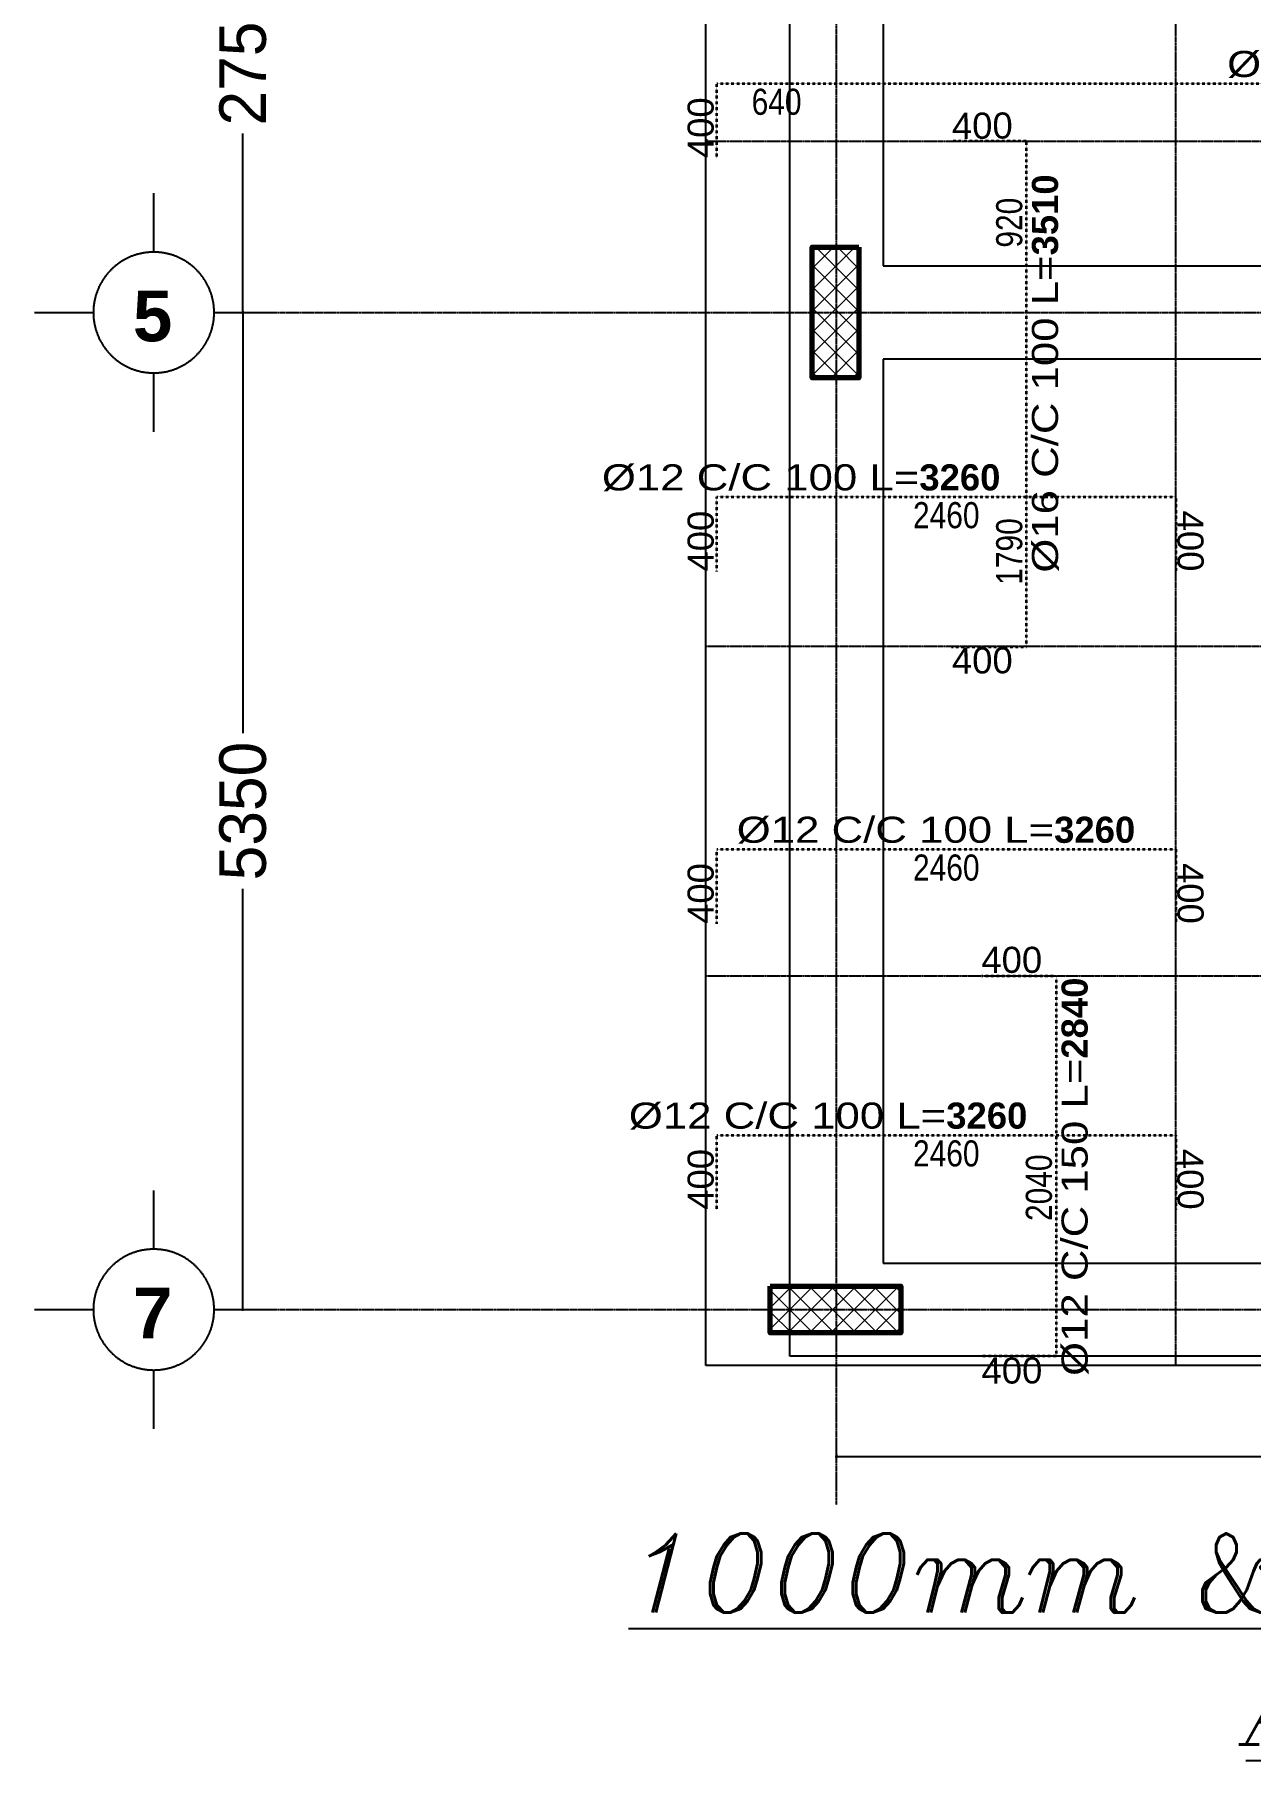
# Model space of a CAD drawing. Header units: millimetres. Extents: x 2103 to 24010, y 2231 to 32064.
# Drawn here: x 2103 to 8624, y 2231 to 11491 of the extents above; entities that cross this region are included whole.
import ezdxf
from ezdxf.enums import TextEntityAlignment as Align

# ---------------------------------------------------------------- set-up
doc = ezdxf.new("R2010")
doc.units = ezdxf.units.MM
for name, pattern in [('CENTER', [2, 1.25, -0.25, 0.25, -0.25]), ('CENTERX2', [4, 2.5, -0.5, 0.5, -0.5]), ('HIDDEN', [0.375, 0.25, -0.125])]:
    doc.linetypes.add(name, pattern=pattern)
for name, color, linetype, lineweight in [('A- Hatch', 8, 'Continuous', 0), ('A-Axis', 250, 'CENTER', 13), ('BAR N', 104, 'HIDDEN', 35), ('DIM2', 8, 'Continuous', 0), ('Structural - Bearing_Pen_No__1', 7, 'Continuous', 13)]:
    doc.layers.add(name, color=color, linetype=linetype, lineweight=lineweight)
for name, color, linetype in [('AXIS', 252, 'CENTER'), ('ConcreteEdges', 3, 'Continuous'), ('DIM', 1, 'Continuous'), ('GRIDLINES', 9, 'Continuous'), ('TEXT', 2, 'Continuous'), ('TREES', 3, 'Continuous')]:
    doc.layers.add(name, color=color, linetype=linetype)
doc.styles.add('BOLDTEXT4', font='italic.shx')
doc.styles.add('GENERATED_STYLE_1', font='')
doc.styles.add('style5', font='')
doc.styles.add('yonas', font='')
doc.styles.get('GENERATED_STYLE_1').set_extended_font_data('Arial', bold=True)
doc.styles.get('style5').set_extended_font_data('Tempus Sans ITC')
doc.styles.get('yonas').set_extended_font_data('Tw Cen MT')
doc.dimstyles.new('detail 20', dxfattribs={"dimtxt": 200, "dimasz": 3, "dimexe": 7, "dimexo": 7, "dimgap": 5, "dimtad": 0, "dimtoh": 1, "dimdec": 0, "dimzin": 0, "dimdsep": 46, "dimtxsty": 'yonas', "dimblk": 'ARCHTICK', "dimcen": 0.03, "dimdle": 7, "dimclrd": 13, "dimclrt": 1, "dimadec": 0, "dimazin": 0, "dimtfac": 1, "dimtdec": 0, "dimtofl": 0, "dimtmove": 0, "dimatfit": 3, "dimldrblk": 'ARCHTICK', "dimfxl": 10, "dimfxlon": 1, "dimtolj": 1, "dimtzin": 0, "dimarcsym": 1})
doc.dimstyles.new('DIM 25. Beam', dxfattribs={"dimtxt": 140, "dimasz": 75, "dimexe": 75, "dimexo": 20, "dimgap": 20, "dimtad": 1, "dimdec": 0, "dimrnd": 10, "dimzin": 0, "dimdsep": 46, "dimtxsty": 'style5', "dimblk": 'OBLIQUE', "dimcen": 0, "dimdle": 75, "dimse1": 1, "dimse2": 1, "dimsd1": 1, "dimsd2": 1, "dimclrd": 1, "dimclre": 1, "dimclrt": 2, "dimadec": 0, "dimazin": 0, "dimtfac": 1, "dimtdec": 0, "dimtix": 1, "dimtmove": 2, "dimatfit": 2, "dimldrblk": 'OPEN', "dimfxl": 75, "dimtolj": 1, "dimtzin": 0, "dimarcsym": 0})

# ---------------------------------------------------------------- blocks, each defined once
blk = doc.blocks.new('A$C56383B53')
at = {"layer": 'AXIS', "linetype": 'CENTERX2', "ltscale": 300}
for p, q in [((9.94, 42.4), (9.94, 71.61)), ((-20.06, 12.4), (-49.26, 12.4)), ((69.15, 12.4), (39.94, 12.4)), ((9.94, -46.8), (9.94, -17.6))]:
    blk.add_line(p, q, dxfattribs=at)
blk.add_circle((9.94, 12.4), 30, dxfattribs=at)
at = {"layer": 'Structural - Bearing_Pen_No__1', "style": 'GENERATED_STYLE_1'}
blk.add_attdef('5', text='', height=25.2, dxfattribs=at).set_placement((0, -9.47), align=Align.BOTTOM_LEFT)
blk = doc.blocks.new('_ArchTick')
at = {"color": 0, "linetype": 'ByBlock', "const_width": 0.15}
blk.add_lwpolyline([(-0.5, -0.5), (0.5, 0.5)], dxfattribs=at)
blk = doc.blocks.new('*D499')
at = {"layer": 'Defpoints', "color": 0}
for p in [(3220.5, 12749.9), (3220.5, 9999.9), (3220.5, 9999.9)]:
    blk.add_point(p, dxfattribs=at)
at = {"layer": 'DIM2', "color": 7, "lineweight": -2, "ltscale": 10}
for p, q in [((3220.5, 12756.9), (3220.5, 11788.5)), ((3220.5, 9992.9), (3220.5, 10961.2))]:
    blk.add_line(p, q, dxfattribs=at)
at = {"layer": 'DIM2', "color": 0, "lineweight": -2, "ltscale": 10}
for p, q in [((3227.5, 12749.9), (3227.5, 12749.9)), ((3227.5, 9999.9), (3227.5, 9999.9))]:
    blk.add_line(p, q, dxfattribs=at)
at = {"layer": 'DIM2', "color": 7, "lineweight": -2, "xscale": 3, "yscale": 3, "zscale": 3}
for p, rotation in [((3220.5, 12749.9), 90), ((3220.5, 9999.9), 270)]:
    blk.add_blockref('_ArchTick', p, dxfattribs=dict(at, rotation=rotation))
at = {"layer": 'DIM2', "color": 7, "lineweight": 25, "insert": (3220.5, 11374.9), "char_height": 250, "attachment_point": 5, "rotation": 90, "style": 'yonas'}
blk.add_mtext('\\A1;2750', dxfattribs=at)
blk = doc.blocks.new('*D500')
at = {"layer": 'Defpoints', "color": 0}
for p in [(3220.5, 9999.9), (3220.5, 4649.9), (3220.5, 4649.9)]:
    blk.add_point(p, dxfattribs=at)
at = {"layer": 'DIM2', "color": 7, "lineweight": -2, "ltscale": 10}
for p, q in [((3220.5, 10006.9), (3220.5, 7742.9)), ((3220.5, 4642.9), (3220.5, 6906.9))]:
    blk.add_line(p, q, dxfattribs=at)
at = {"layer": 'DIM2', "color": 0, "lineweight": -2, "ltscale": 10}
for p, q in [((3227.5, 9999.9), (3227.5, 9999.9)), ((3227.5, 4649.9), (3227.5, 4649.9))]:
    blk.add_line(p, q, dxfattribs=at)
at = {"layer": 'DIM2', "color": 7, "lineweight": -2, "xscale": 3, "yscale": 3, "zscale": 3}
for p, rotation in [((3220.5, 9999.9), 90), ((3220.5, 4649.9), 270)]:
    blk.add_blockref('_ArchTick', p, dxfattribs=dict(at, rotation=rotation))
at = {"layer": 'DIM2', "color": 7, "lineweight": 25, "insert": (3220.5, 7324.9), "char_height": 250, "attachment_point": 5, "rotation": 90, "style": 'yonas'}
blk.add_mtext('\\A1;5350', dxfattribs=at)
blk = doc.blocks.new('*D501')
at = {"layer": 'Defpoints', "color": 0}
for p in [(6403.3, 4349.9), (11848.3, 4349.9), (11848.3, 3861.6)]:
    blk.add_point(p, dxfattribs=at)
at = {"layer": 'DIM2', "color": 7, "lineweight": -2, "ltscale": 10}
for p, q in [((6396.3, 3861.6), (8714.2, 3861.6)), ((11855.3, 3861.6), (9537.5, 3861.6))]:
    blk.add_line(p, q, dxfattribs=at)
at = {"layer": 'DIM2', "color": 0, "lineweight": -2, "ltscale": 10}
for p, q in [((6403.3, 3871.6), (6403.3, 3854.6)), ((11848.3, 3871.6), (11848.3, 3854.6))]:
    blk.add_line(p, q, dxfattribs=at)
at = {"layer": 'DIM2', "color": 7, "lineweight": -2, "xscale": 3, "yscale": 3, "zscale": 3, "rotation": 180}
blk.add_blockref('_ArchTick', (6403.3, 3861.6), dxfattribs=at)
at = {"layer": 'DIM2', "color": 7, "lineweight": -2, "xscale": 3, "yscale": 3, "zscale": 3}
blk.add_blockref('_ArchTick', (11848.3, 3861.6), dxfattribs=at)
at = {"layer": 'DIM2', "color": 7, "lineweight": 25, "insert": (9125.8, 3861.6), "char_height": 250, "attachment_point": 5, "style": 'yonas'}
blk.add_mtext('\\A1;5445', dxfattribs=at)
blk = doc.blocks.new('*D554')
at = {"layer": 'Defpoints', "color": 0}
for p in [(6403.3, 11228.7), (11843.4, 11228.7), (6403.3, 11039.5)]:
    blk.add_point(p, dxfattribs=at)
at = {"layer": 'TEXT', "color": 2, "insert": (9620, 11131), "char_height": 140, "attachment_point": 5, "style": 'style5'}
blk.add_mtext('\\A1;{\\fTechnic|b0|i0|c2|p2;5440}', dxfattribs=at)
blk = doc.blocks.new('_Oblique')
at = {"color": 0, "linetype": 'ByBlock', "lineweight": -2}
blk.add_line((-0.5, -0.5), (0.5, 0.5), dxfattribs=at)
blk = doc.blocks.new('_OPEN')
at = {"color": 0, "linetype": 'ByBlock'}
for p, q in [((-1, 0.17), (0, 0)), ((0, 0), (-1, -0.17)), ((0, 0), (-1, 0))]:
    blk.add_line(p, q, dxfattribs=at)
blk = doc.blocks.new('*D557')
at = {"layer": 'Defpoints', "color": 0}
for p in [(5762, 11228.7), (6403.3, 11228.7), (5762, 11039.5)]:
    blk.add_point(p, dxfattribs=at)
at = {"layer": 'TEXT', "color": 2, "insert": (6082.7, 11129.5), "char_height": 140, "attachment_point": 5, "style": 'style5'}
blk.add_mtext('\\A1;{\\fTechnic|b0|i0|c2|p2;640}', dxfattribs=at)
blk = doc.blocks.new('*D558')
at = {"layer": 'Defpoints', "color": 0}
for p in [(5762, 11228.7), (5762, 10828.7), (5762, 10828.7)]:
    blk.add_point(p, dxfattribs=at)
at = {"layer": 'DIM', "color": 2, "insert": (5676.2, 10991.1), "char_height": 140, "attachment_point": 5, "rotation": 90, "style": 'style5'}
blk.add_mtext('\\A1;{\\fArial|b0|i0|c0|p34;400}', dxfattribs=at)
blk = doc.blocks.new('*D559')
at = {"layer": 'Defpoints', "color": 0}
for p in [(5362, 11228.7), (14148.3, 11242.4), (14148.3, 11242.4)]:
    blk.add_point(p, dxfattribs=at)
at = {"layer": 'TEXT', "color": 2, "insert": (9567.5, 11330.7), "char_height": 140, "attachment_point": 5, "style": 'style5'}
blk.add_mtext('\\A1;{\\fArial|b0|i0|c0|p34;\\W1.2;\\C1;%%C16 C/C 100 L=\\fArial|b1|i0|c0|p34;\\W1;8790}', dxfattribs=at)
blk = doc.blocks.new('*D574')
at = {"layer": 'Defpoints', "color": 0}
for p in [(5762, 7120), (8223.3, 7120), (5762, 6930.8)]:
    blk.add_point(p, dxfattribs=at)
at = {"layer": 'TEXT', "color": 2, "insert": (6992.7, 7020.8), "char_height": 140, "attachment_point": 5, "style": 'style5'}
blk.add_mtext('\\A1;{\\fTechnic|b0|i0|c2|p2;2460}', dxfattribs=at)
blk = doc.blocks.new('*D575')
at = {"layer": 'Defpoints', "color": 0}
for p in [(5762, 7120), (5762, 6720), (5762, 6720)]:
    blk.add_point(p, dxfattribs=at)
at = {"layer": 'DIM', "color": 2, "insert": (5676.2, 6882.5), "char_height": 140, "attachment_point": 5, "rotation": 90, "style": 'style5'}
blk.add_mtext('\\A1;{\\fArial|b0|i0|c0|p34;400}', dxfattribs=at)
blk = doc.blocks.new('*D576')
at = {"layer": 'Defpoints', "color": 0}
for p in [(8223.3, 7120), (8227.3, 6718.8), (8382.6, 6720.1)]:
    blk.add_point(p, dxfattribs=at)
at = {"layer": 'DIM', "color": 2, "insert": (8301.1, 6883.1), "char_height": 140, "attachment_point": 5, "rotation": 270.45534, "style": 'style5'}
blk.add_mtext('\\A1;{\\fArial|b0|i0|c0|p34;400}', dxfattribs=at)
blk = doc.blocks.new('*D577')
at = {"layer": 'Defpoints', "color": 0}
for p in [(8623.3, 7133.7), (8623.3, 7133.7), (5362, 7120)]:
    blk.add_point(p, dxfattribs=at)
at = {"layer": 'TEXT', "color": 2, "insert": (6937.3, 7222), "char_height": 140, "attachment_point": 5, "style": 'style5'}
blk.add_mtext('\\A1;{\\fArial|b0|i0|c0|p34;\\W1.2;\\C1;%%C12 C/C 100 L=\\fArial|b1|i0|c0|p34;\\W1;3260}', dxfattribs=at)
blk = doc.blocks.new('*D711')
at = {"layer": 'Defpoints', "color": 0}
for p in [(7021.5, 8205.9), (7422.7, 8209.9), (7022.7, 8050.6)]:
    blk.add_point(p, dxfattribs=at)
at = {"layer": 'DIM', "color": 2, "insert": (7185.8, 8132.1), "char_height": 140, "attachment_point": 5, "rotation": 0.45534, "style": 'style5'}
blk.add_mtext('\\A1;{\\fArial|b0|i0|c0|p34;400}', dxfattribs=at)
blk = doc.blocks.new('*D713')
at = {"layer": 'Defpoints', "color": 0}
for p in [(7422.7, 9999.9), (7422.7, 8209.9), (7422.7, 8209.9)]:
    blk.add_point(p, dxfattribs=at)
at = {"layer": 'TEXT', "color": 2, "insert": (7331.1, 8717.6), "char_height": 140, "attachment_point": 5, "rotation": 90, "style": 'style5'}
blk.add_mtext('\\A1;{\\fTechnic|b0|i0|c2|p2;1790}', dxfattribs=at)
blk = doc.blocks.new('*D727')
at = {"layer": 'Defpoints', "color": 0}
for p in [(7581.4, 6439.9), (7581.4, 4399.9), (7581.4, 4399.9)]:
    blk.add_point(p, dxfattribs=at)
at = {"layer": 'TEXT', "color": 2, "insert": (7490.2, 5303.9), "char_height": 140, "attachment_point": 5, "rotation": 90, "style": 'style5'}
blk.add_mtext('\\A1;{\\fTechnic|b0|i0|c2|p2;2040}', dxfattribs=at)
blk = doc.blocks.new('*D728')
at = {"layer": 'Defpoints', "color": 0}
for p in [(7181.4, 6439.9), (7181.4, 6439.9), (7581.4, 6439.9)]:
    blk.add_point(p, dxfattribs=at)
at = {"layer": 'DIM', "color": 2, "insert": (7343.9, 6525.7), "char_height": 140, "attachment_point": 5, "style": 'style5'}
blk.add_mtext('\\A1;{\\fArial|b0|i0|c0|p34;400}', dxfattribs=at)
blk = doc.blocks.new('*D729')
at = {"layer": 'Defpoints', "color": 0}
for p in [(7180.2, 4395.9), (7581.4, 4399.9), (7181.5, 4240.6)]:
    blk.add_point(p, dxfattribs=at)
at = {"layer": 'DIM', "color": 2, "insert": (7344.6, 4322.1), "char_height": 140, "attachment_point": 5, "rotation": 0.45534, "style": 'style5'}
blk.add_mtext('\\A1;{\\fArial|b0|i0|c0|p34;400}', dxfattribs=at)
blk = doc.blocks.new('*D730')
at = {"layer": 'Defpoints', "color": 0}
for p in [(7581.4, 6839.9), (7581.4, 3999.9), (7581.4, 3999.9)]:
    blk.add_point(p, dxfattribs=at)
at = {"layer": 'TEXT', "color": 2, "insert": (7683.4, 5362.7), "char_height": 140, "attachment_point": 5, "rotation": 90, "style": 'style5'}
blk.add_mtext('\\A1;{\\fArial|b0|i0|c0|p34;\\W1.2;\\C1;%%C12 C/C 150 L=\\fArial|b1|i0|c0|p34;\\W1;2840}', dxfattribs=at)
blk = doc.blocks.new('*D749')
at = {"layer": 'Defpoints', "color": 0}
for p in [(5762, 5586.2), (8223.3, 5586.2), (5762, 5397)]:
    blk.add_point(p, dxfattribs=at)
at = {"layer": 'TEXT', "color": 2, "insert": (6992.7, 5487), "char_height": 140, "attachment_point": 5, "style": 'style5'}
blk.add_mtext('\\A1;{\\fTechnic|b0|i0|c2|p2;2460}', dxfattribs=at)
blk = doc.blocks.new('*D750')
at = {"layer": 'Defpoints', "color": 0}
for p in [(5762, 5586.2), (5762, 5186.2), (5762, 5186.2)]:
    blk.add_point(p, dxfattribs=at)
at = {"layer": 'DIM', "color": 2, "insert": (5676.2, 5348.6), "char_height": 140, "attachment_point": 5, "rotation": 90, "style": 'style5'}
blk.add_mtext('\\A1;{\\fArial|b0|i0|c0|p34;400}', dxfattribs=at)
blk = doc.blocks.new('*D751')
at = {"layer": 'Defpoints', "color": 0}
for p in [(8223.3, 5586.2), (8382.6, 5186.2), (8227.3, 5185)]:
    blk.add_point(p, dxfattribs=at)
at = {"layer": 'DIM', "color": 2, "insert": (8301.1, 5349.3), "char_height": 140, "attachment_point": 5, "rotation": 270.45534, "style": 'style5'}
blk.add_mtext('\\A1;{\\fArial|b0|i0|c0|p34;400}', dxfattribs=at)
blk = doc.blocks.new('*D752')
at = {"layer": 'Defpoints', "color": 0}
for p in [(5362, 5586.2), (8623.3, 5599.9), (8623.3, 5599.9)]:
    blk.add_point(p, dxfattribs=at)
at = {"layer": 'TEXT', "color": 2, "insert": (6358.7, 5688.2), "char_height": 140, "attachment_point": 5, "style": 'style5'}
blk.add_mtext('\\A1;{\\fArial|b0|i0|c0|p34;\\W1.2;\\C1;%%C12 C/C 100 L=\\fArial|b1|i0|c0|p34;\\W1;3260}', dxfattribs=at)
blk = doc.blocks.new('*D753')
at = {"layer": 'Defpoints', "color": 0}
for p in [(5762, 9010.7), (8223.3, 9010.7), (5762, 8821.5)]:
    blk.add_point(p, dxfattribs=at)
at = {"layer": 'TEXT', "color": 2, "insert": (6992.7, 8911.5), "char_height": 140, "attachment_point": 5, "style": 'style5'}
blk.add_mtext('\\A1;{\\fTechnic|b0|i0|c2|p2;2460}', dxfattribs=at)
blk = doc.blocks.new('*D754')
at = {"layer": 'Defpoints', "color": 0}
for p in [(5762, 9010.7), (5762, 8610.7), (5762, 8610.7)]:
    blk.add_point(p, dxfattribs=at)
at = {"layer": 'DIM', "color": 2, "insert": (5676.2, 8773.1), "char_height": 140, "attachment_point": 5, "rotation": 90, "style": 'style5'}
blk.add_mtext('\\A1;{\\fArial|b0|i0|c0|p34;400}', dxfattribs=at)
blk = doc.blocks.new('*D755')
at = {"layer": 'Defpoints', "color": 0}
for p in [(8223.3, 9010.7), (8227.3, 8609.5), (8382.6, 8610.7)]:
    blk.add_point(p, dxfattribs=at)
at = {"layer": 'DIM', "color": 2, "insert": (8301.1, 8773.8), "char_height": 140, "attachment_point": 5, "rotation": 270.45534, "style": 'style5'}
blk.add_mtext('\\A1;{\\fArial|b0|i0|c0|p34;400}', dxfattribs=at)
blk = doc.blocks.new('*D756')
at = {"layer": 'Defpoints', "color": 0}
for p in [(5362, 9010.7), (8623.3, 9024.4), (8623.3, 9024.4)]:
    blk.add_point(p, dxfattribs=at)
at = {"layer": 'TEXT', "color": 2, "insert": (6214.3, 9112.7), "char_height": 140, "attachment_point": 5, "style": 'style5'}
blk.add_mtext('\\A1;{\\fArial|b0|i0|c0|p34;\\W1.2;\\C1;%%C12 C/C 100 L=\\fArial|b1|i0|c0|p34;\\W1;3260}', dxfattribs=at)
blk = doc.blocks.new('*D925')
at = {"layer": 'Defpoints', "color": 0}
for p in [(7422.8, 10919.9), (7422.8, 10919.9), (7422.7, 9999.9)]:
    blk.add_point(p, dxfattribs=at)
at = {"layer": 'TEXT', "color": 2, "insert": (7331.1, 10481.8), "char_height": 140, "attachment_point": 5, "rotation": 89.99871, "style": 'style5'}
blk.add_mtext('\\A1;{\\fTechnic|b0|i0|c2|p2;920}', dxfattribs=at)
blk = doc.blocks.new('*D926')
at = {"layer": 'Defpoints', "color": 0}
for p in [(7021.5, 11075.2), (7422.7, 11079.2), (7022.7, 10919.9)]:
    blk.add_point(p, dxfattribs=at)
at = {"layer": 'DIM', "color": 2, "insert": (7185.8, 11001.3), "char_height": 140, "attachment_point": 5, "rotation": 0.45534, "style": 'style5'}
blk.add_mtext('\\A1;{\\fArial|b0|i0|c0|p34;400}', dxfattribs=at)
blk = doc.blocks.new('*D927')
at = {"layer": 'Defpoints', "color": 0}
for p in [(7422.8, 11319.9), (7422.8, 7805.9), (7422.8, 7805.9)]:
    blk.add_point(p, dxfattribs=at)
at = {"layer": 'TEXT', "color": 2, "insert": (7524.7, 9672.4), "char_height": 140, "attachment_point": 5, "rotation": 90, "style": 'style5'}
blk.add_mtext('\\A1;{\\fArial|b0|i0|c0|p34;\\W1.2;\\C1;%%C16 C/C 100 L=\\fArial|b1|i0|c0|p34;\\W1;3510}', dxfattribs=at)

msp = doc.modelspace()

# ---------------------------------------------------------------- hatches: boundary and pattern name
at = {"layer": 'A- Hatch'}
h = msp.add_hatch(dxfattribs=at)
h.set_pattern_fill('ANSI37', color=256, scale=650, angle=270, style=0)
h.set_pattern_definition([(315, (511060.03, 616253.83), (57.452426, 57.452426), []), (45, (511060.03, 616253.83), (-57.452426, 57.452426), [])])
h.paths.add_polyline_path([(6523.8, 10349.9), (6523.8, 9649.9), (6273.8, 9649.9), (6273.8, 10349.9)])
h = msp.add_hatch(dxfattribs=at)
h.set_pattern_fill('ANSI37', color=256, scale=650, style=0)
h.set_pattern_definition([(45, (-599855.2, 509311.165), (-57.452426, 57.452426), []), (135, (-599855.2, 509311.165), (-57.452426, -57.452426), [])])
h.paths.add_polyline_path([(6048.8, 4774.9), (6748.8, 4774.9), (6748.8, 4524.9), (6048.8, 4524.9)])

# ---------------------------------------------------------------- linework, layer by layer
at = {"layer": 'BAR N', "color": 43, "ltscale": 0.3}
for points in [[(5762, 10828.7), (5762, 11228.7), (13748.3, 11228.7), (13748.3, 10828.7)], [(7021.5, 8205.9), (7422.7, 8205.9), (7422.7, 10919.9), (7022.7, 10919.9)], [(5762, 8610.7), (5762, 9010.7), (8223.3, 9010.7), (8223.3, 8610.7)], [(5762, 6720), (5762, 7120), (8223.3, 7120), (8223.3, 6720)], [(7181.4, 6439.9), (7581.4, 6439.9), (7581.4, 4399.9), (7181.4, 4399.9)], [(5762, 5186.2), (5762, 5586.2), (8223.3, 5586.2), (8223.3, 5186.2)]]:
    msp.add_lwpolyline(points, dxfattribs=at)
at = {"layer": 'ConcreteEdges', "color": 3, "linetype": 'Continuous'}
for p, q in [((5703.4, 4349.9), (5703.4, 17999.9)), ((6153.3, 7399.9), (6153.3, 15599.9)), ((6653.3, 12499.9), (6653.3, 10249.9)), ((6653.3, 10249.9), (7843.3, 10249.9)), ((7843.3, 10249.9), (11598.3, 10249.9)), ((6653.3, 9749.9), (6653.3, 7399.9)), ((7843.3, 9749.9), (6653.3, 9749.9)), ((11598.3, 9749.9), (7843.3, 9749.9)), ((6153.3, 4399.9), (6153.3, 7399.9)), ((6653.3, 7399.9), (6653.3, 4899.9)), ((6653.3, 4899.9), (7843.3, 4899.9)), ((7843.3, 4899.9), (11598.3, 4899.9)), ((7843.3, 4399.9), (6153.3, 4399.9)), ((11598.3, 4399.9), (7843.3, 4399.9)), ((23448.3, 4349.9), (5703.4, 4349.9))]:
    msp.add_line(p, q, dxfattribs=at)
at = {"layer": 'GRIDLINES', "color": 9, "linetype": 'CENTER'}
for p, q in [((6403.3, 3603.1), (6403.3, 30785.2)), ((3381.8, 9999.9), (13712.4, 9999.9)), ((3381.8, 4649.9), (24004.2, 4649.9))]:
    msp.add_line(p, q, dxfattribs=at)
at = {"layer": 'GRIDLINES', "color": 152, "linetype": 'CENTER', "true_color": 0x2776bb}
for p, q in [((8223.3, 4349.9), (8223.3, 23499.9)), ((5703.4, 10919.9), (12098.3, 10919.9)), ((5703.4, 8209.9), (12098.3, 8209.9)), ((5703.4, 6439.9), (12098.3, 6439.9))]:
    msp.add_line(p, q, dxfattribs=at)
at = {"layer": 'TREES', "color": 3, "lineweight": 70}
for points in [[(6523.8, 10349.9), (6523.8, 9649.9), (6273.8, 9649.9), (6273.8, 10349.9)], [(6048.8, 4774.9), (6748.8, 4774.9), (6748.8, 4524.9), (6048.8, 4524.9)]]:
    msp.add_lwpolyline(points, close=True, dxfattribs=at)

# ---------------------------------------------------------------- block references
at = {"layer": 'A-Axis'}
ref = msp.add_blockref('A$C56383B53', (2849.7, 9865.9), dxfattribs=dict(at, xscale=-10.7999999995809, yscale=10.80000000016298, zscale=10.8))
ref.add_attrib('5', '5', dxfattribs={"layer": 'Structural - Bearing_Pen_No__1', "height": 272.2, "style": 'GENERATED_STYLE_1'}).set_placement((2630.4, 9763.7), align=Align.BOTTOM_LEFT)
ref = msp.add_blockref('A$C56383B53', (2849.7, 4515.9), dxfattribs=dict(at, xscale=-10.7999999995809, yscale=10.80000000016298, zscale=10.8))
ref.add_attrib('5', '7', dxfattribs={"layer": 'Structural - Bearing_Pen_No__1', "height": 272.2, "style": 'GENERATED_STYLE_1'}).set_placement((2630.4, 4413.7), align=Align.BOTTOM_LEFT)

# ---------------------------------------------------------------- texts
at = {"layer": 'TEXT', "insert": (13958.8, 3449.2), "char_height": 425, "width": 19444.905, "attachment_point": 2, "style": 'BOLDTEXT4'}
msp.add_mtext('{\\L1000mm & 500mm THICK MAT SLAB REINFORCEMENT AND BEAM LAYOUT PLAN \\H0.8x;Scale 1:50}', dxfattribs=at)

# ---------------------------------------------------------------- dimensions: what is measured, and where the dimension line sits
at = {"layer": 'DIM', "linetype": 'CENTER', "ltscale": 2}
for base, p1, p2, angle, picture, middle in [((5762, 10828.7), (5762, 11228.7), (5762, 10828.7), 90, '*D558', (5676.2, 10991.1)), ((7021.5, 11075.2), (7422.7, 11079.2), (7022.7, 10919.9), 0.45534, '*D926', (7185.8, 11001.3)), ((5762, 8610.7), (5762, 9010.7), (5762, 8610.7), 90, '*D754', (5676.2, 8773.1)), ((8227.3, 8609.5), (8223.3, 9010.7), (8382.6, 8610.7), 90.45534, '*D755', (8301.1, 8773.8)), ((7021.5, 8205.9), (7422.7, 8209.9), (7022.7, 8050.6), 0.45534, '*D711', (7185.8, 8132.1)), ((5762, 6720), (5762, 7120), (5762, 6720), 90, '*D575', (5676.2, 6882.5)), ((8227.3, 6718.8), (8223.3, 7120), (8382.6, 6720.1), 90.45534, '*D576', (8301.1, 6883.1)), ((5762, 5186.2), (5762, 5586.2), (5762, 5186.2), 90, '*D750', (5676.2, 5348.6)), ((8227.3, 5185), (8223.3, 5586.2), (8382.6, 5186.2), 90.45534, '*D751', (8301.1, 5349.3)), ((7180.2, 4395.9), (7581.4, 4399.9), (7181.5, 4240.6), 0.45534, '*D729', (7344.6, 4322.1))]:
    dim = msp.add_linear_dim(base=base, p1=p1, p2=p2, angle=angle, text='{\\fArial|b0|i0|c0|p34;<>}', dimstyle='DIM 25. Beam', dxfattribs=at)
    dim.commit()
    dim.dimension.update_dxf_attribs({"geometry": picture, "text_midpoint": middle, "dimtype": 160})
dim = msp.add_linear_dim(base=(7181.4, 6439.9), p1=(7581.4, 6439.9), p2=(7181.4, 6439.9), text='{\\fArial|b0|i0|c0|p34;<>}', dimstyle='DIM 25. Beam', dxfattribs=at)
dim.commit()
dim.dimension.update_dxf_attribs({"geometry": '*D728', "text_midpoint": (7343.9, 6525.7), "dimtype": 160})
at = {"layer": 'DIM2', "color": 7, "lineweight": 25, "ltscale": 10}
for base, p1, p2, picture, middle in [((3220.5, 9999.9), (3220.5, 12749.9), (3220.5, 9999.9), '*D499', (3220.5, 11374.9)), ((3220.5, 4649.9), (3220.5, 9999.9), (3220.5, 4649.9), '*D500', (3220.5, 7324.9))]:
    dim = msp.add_linear_dim(base=base, p1=p1, p2=p2, angle=90, dimstyle='detail 20', override={"dimtxt": 250, "dimclrd": 7, "dimclrt": 7, "dimtmove": 1}, dxfattribs=at)
    dim.commit()
    dim.dimension.update_dxf_attribs({"geometry": picture, "text_midpoint": middle})
dim = msp.add_linear_dim(base=(11848.3, 3861.6), p1=(6403.3, 4349.9), p2=(11848.3, 4349.9), dimstyle='detail 20', override={"dimtxt": 250, "dimclrd": 7, "dimclrt": 7, "dimtmove": 1}, dxfattribs=at)
dim.commit()
dim.dimension.update_dxf_attribs({"geometry": '*D501', "text_midpoint": (9125.8, 3861.6)})
at = {"layer": 'TEXT'}
for base, p1, p2, text, picture, middle in [((14148.3, 11242.4), (5362, 11228.7), (14148.3, 11242.4), '{\\fArial|b0|i0|c0|p34;\\W1.2;\\C1;%%C16 C/C 100 L=\\fArial|b1|i0|c0|p34;\\W1;<>}', '*D559', (9567.5, 11330.7)), ((6403.3, 11039.5), (11843.4, 11228.7), (6403.3, 11228.7), '{\\fTechnic|b0|i0|c2|p2;<>}', '*D554', (9620, 11131)), ((8623.3, 9024.4), (5362, 9010.7), (8623.3, 9024.4), '{\\fArial|b0|i0|c0|p34;\\W1.2;\\C1;%%C12 C/C 100 L=\\fArial|b1|i0|c0|p34;\\W1;<>}', '*D756', (6214.3, 9112.7)), ((8623.3, 7133.7), (5362, 7120), (8623.3, 7133.7), '{\\fArial|b0|i0|c0|p34;\\W1.2;\\C1;%%C12 C/C 100 L=\\fArial|b1|i0|c0|p34;\\W1;<>}', '*D577', (6937.3, 7222)), ((8623.3, 5599.9), (5362, 5586.2), (8623.3, 5599.9), '{\\fArial|b0|i0|c0|p34;\\W1.2;\\C1;%%C12 C/C 100 L=\\fArial|b1|i0|c0|p34;\\W1;<>}', '*D752', (6358.7, 5688.2))]:
    dim = msp.add_linear_dim(base=base, p1=p1, p2=p2, text=text, dimstyle='DIM 25. Beam', dxfattribs=at)
    dim.commit()
    dim.dimension.update_dxf_attribs({"geometry": picture, "text_midpoint": middle, "dimtype": 160})
for base, p1, p2, angle, text, picture, middle in [((7422.8, 7805.9), (7422.8, 11319.9), (7422.8, 7805.9), 270, '{\\fArial|b0|i0|c0|p34;\\W1.2;\\C1;%%C16 C/C 100 L=\\fArial|b1|i0|c0|p34;\\W1;<>}', '*D927', (7524.7, 9672.4)), ((7422.8, 10919.9), (7422.7, 9999.9), (7422.8, 10919.9), 269.99871, '{\\fTechnic|b0|i0|c2|p2;<>}', '*D925', (7331.1, 10481.8)), ((7422.7, 8209.9), (7422.7, 9999.9), (7422.7, 8209.9), 90, '{\\fTechnic|b0|i0|c2|p2;<>}', '*D713', (7331.1, 8717.6)), ((7581.4, 3999.9), (7581.4, 6839.9), (7581.4, 3999.9), 270, '{\\fArial|b0|i0|c0|p34;\\W1.2;\\C1;%%C12 C/C 150 L=\\fArial|b1|i0|c0|p34;\\W1;<>}', '*D730', (7683.4, 5362.7)), ((7581.4, 4399.9), (7581.4, 6439.9), (7581.4, 4399.9), 90, '{\\fTechnic|b0|i0|c2|p2;<>}', '*D727', (7490.2, 5303.9))]:
    dim = msp.add_linear_dim(base=base, p1=p1, p2=p2, angle=angle, text=text, dimstyle='DIM 25. Beam', dxfattribs=at)
    dim.commit()
    dim.dimension.update_dxf_attribs({"geometry": picture, "text_midpoint": middle, "dimtype": 160})
for base, p1, p2, picture, middle in [((5762, 11039.5), (6403.3, 11228.7), (5762, 11228.7), '*D557', (6082.7, 11129.5)), ((5762, 8821.5), (8223.3, 9010.7), (5762, 9010.7), '*D753', (6992.7, 8911.5)), ((5762, 6930.8), (8223.3, 7120), (5762, 7120), '*D574', (6992.7, 7020.8)), ((5762, 5397), (8223.3, 5586.2), (5762, 5586.2), '*D749', (6992.7, 5487))]:
    dim = msp.add_linear_dim(base=base, p1=p1, p2=p2, text='{\\fTechnic|b0|i0|c2|p2;<>}', dimstyle='DIM 25. Beam', override={"dimtxsty": 'style5', "dimldrblk": 'OPEN'}, dxfattribs=at)
    dim.commit()
    dim.dimension.update_dxf_attribs({"geometry": picture, "text_midpoint": middle})

doc.saveas('drawing.dxf')
